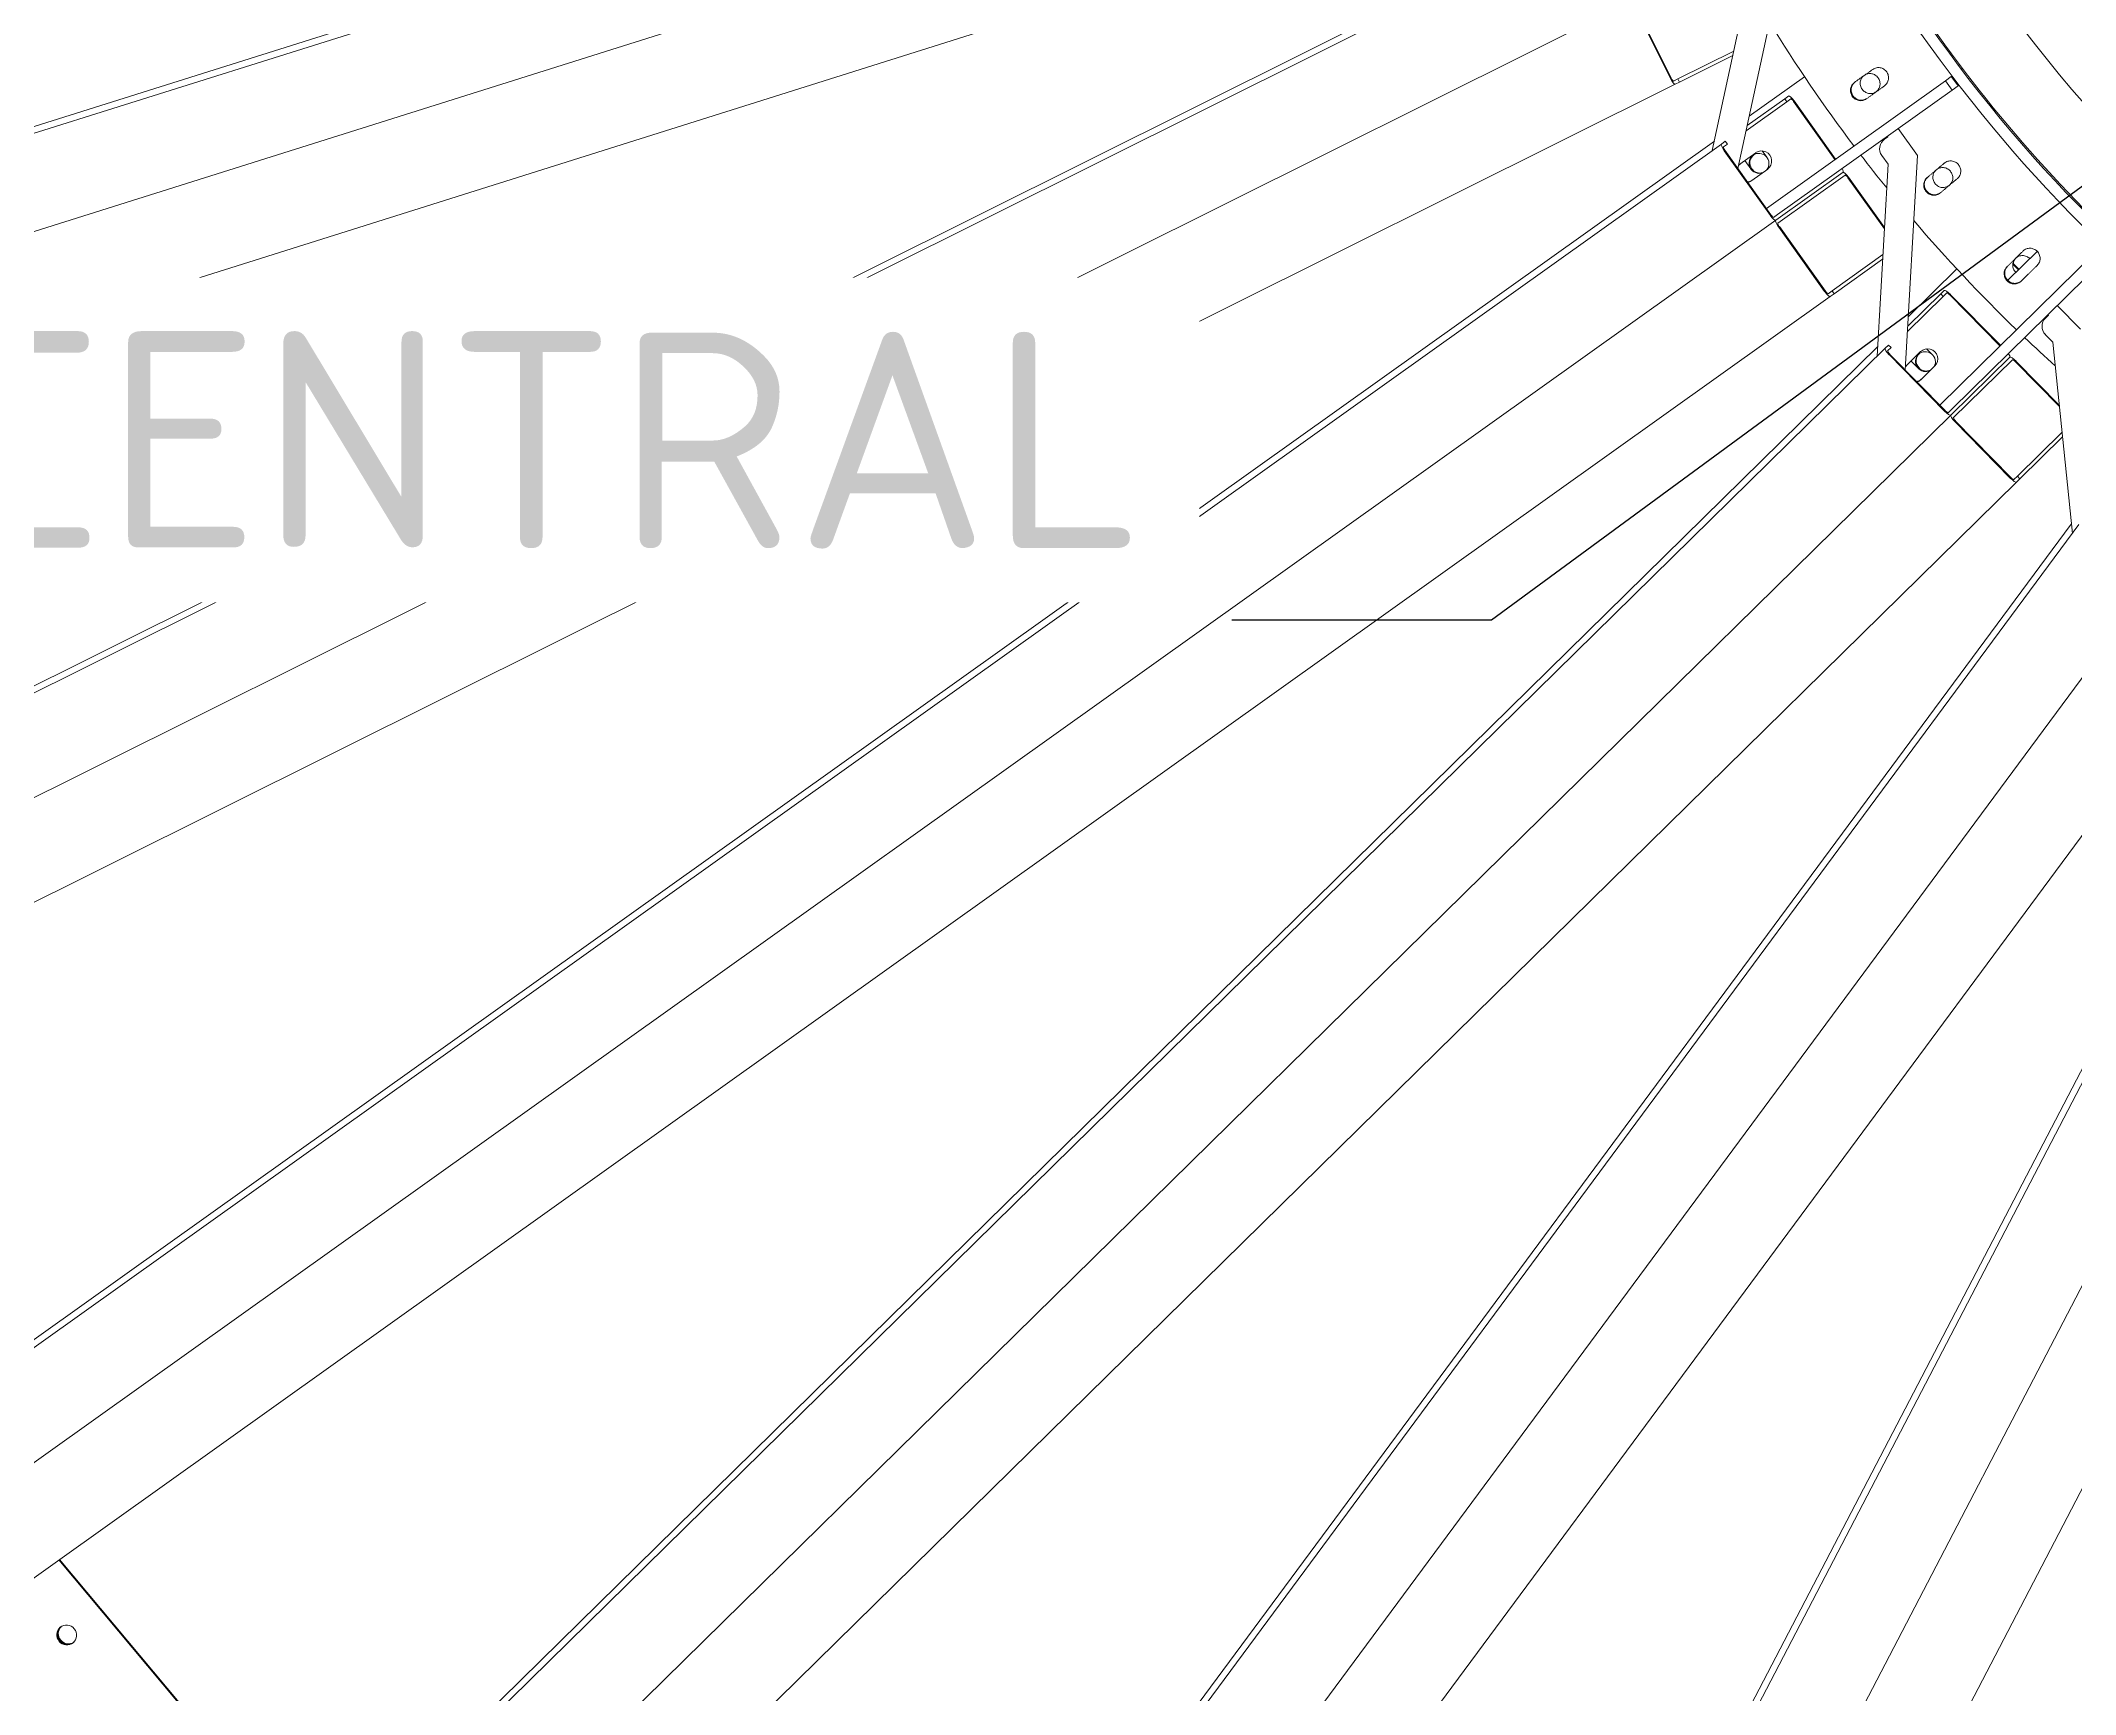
# Model space of a CAD drawing. Header units: millimetres. Extents: x -272986 to 200319, y -34579 to 49604.
# Drawn here: x 5676 to 7087, y 36722 to 37869 of the extents above; entities that cross this region are included whole.
import ezdxf
from ezdxf import colors
from ezdxf.entities.mleader import LeaderData, LeaderLine
from ezdxf.math import Vec2, Vec3

# ---------------------------------------------------------------- set-up
doc = ezdxf.new("R2010")
doc.units = ezdxf.units.MM
doc.linetypes.add('HIDDEN2', pattern=[4.7625, 3.175, -1.5875])
doc.layers.get('Defpoints').update_dxf_attribs({"color": 9})
for name, color, linetype in [('X 0001 M', 7, 'Continuous'), ('X 1001 M', 8, 'HIDDEN2'), ('X 3001 D', 5, 'Continuous')]:
    doc.layers.add(name, color=color, linetype=linetype)
doc.layers.add('X 5999 H', color=7, linetype='Continuous', true_color=0xffffff)
doc.styles.add('BIT STD. 2.5', font='isocpeur.ttf', dxfattribs={"height": 2.5})
doc.dimstyles.new('BIT STD. 2.5', dxfattribs={"dimtxt": 2.5, "dimasz": 2.5, "dimexe": 1, "dimexo": 0.75, "dimgap": 1, "dimtad": 1, "dimdec": 0, "dimdsep": 46, "dimtxsty": 'BIT STD. 2.5', "dimcen": 0, "dimadec": 0, "dimazin": 0, "dimtfac": 1, "dimtdec": 0, "dimtmove": 0, "dimatfit": 3, "dimfxl": 1, "dimtfill": 1, "dimlwd": -1, "dimlwe": -1, "dimarcsym": 0})

# ---------------------------------------------------------------- blocks, each defined once
blk = doc.blocks.new('A$C89218876')
at = {"layer": 'X 1001 M', "linetype": 'Continuous', "lineweight": 0}
for p, q in [((1041, -515.8), (3134.6, -1798.7)), ((1007.1, -571.2), (3100, -1853.8)), ((1007.1, -571.2), (3100, -1853.8)), ((973.1, -626.6), (3063, -1907.3)), ((973.2, -631.9), (2262, -1421.6)), ((947.5, -672.3), (2814.3, -2266.6)), ((905.3, -721.7), (2771.9, -2315.9)), ((905.3, -721.7), (2771.9, -2315.9)), ((773.7, -861.7), (674.5, -745.6)), ((777.2, -853.5), (680.6, -740.4)), ((710.5, -775.5), (728, -760.5)), ((863.1, -771.2), (2727, -2363)), ((672.1, -786.8), (690.7, -808.6)), ((716.8, -782), (716.4, -782.3)), ((718.7, -784.3), (716.8, -782)), ((735.7, -780.3), (730, -785.2)), ((735.7, -780.3), (868.9, -776.1)), ((779.7, -778.9), (747.1, -806.8)), ((780.6, -778.9), (747.5, -807.2)), ((798.5, -778.4), (826.6, -811.3)), ((801.7, -778.3), (828.5, -809.7)), ((862.4, -776.4), (2011.7, -1758)), ((679.3, -803.9), (683.5, -800.3)), ((683.9, -800.7), (679.7, -804.3)), ((683.9, -800.7), (679.7, -804.3)), ((683.5, -800.3), (683.6, -800.3)), ((683.9, -800.7), (683.9, -800.7)), ((735.3, -816.8), (697.7, -849)), ((698, -849.4), (735.7, -817.2)), ((744, -810.9), (781.3, -854.5)), ((744, -810.9), (781.3, -854.5)), ((745.9, -809.2), (783.2, -852.9)), ((827.3, -815.9), (785.4, -851.7)), ((827.6, -816.4), (785.8, -852.1)), ((826.6, -811.3), (828.5, -809.7)), ((828.8, -813.9), (826.6, -811.3)), ((828.5, -809.7), (830.7, -812.3)), ((830.7, -812.3), (2425.3, -2679.3)), ((542, -829.6), (542.3, -830.1)), ((542.3, -830.1), (542.5, -830.5)), ((549.1, -825.9), (548.7, -825.2)), ((549.2, -826.1), (549.1, -825.9)), ((546.7, -837.3), (547, -837.8)), ((553.8, -833.6), (547, -837.8)), ((547, -837.8), (549.6, -842)), ((549.6, -842), (556.4, -837.8)), ((629.3, -972.1), (549.6, -842)), ((553.8, -833.6), (553.4, -832.9)), ((556.4, -837.8), (553.8, -833.6)), ((634.1, -964.6), (556.4, -837.8)), ((680.4, -843.3), (711, -879.1)), ((694.6, -853.1), (696.8, -855.6)), ((698.7, -854), (696.5, -851.4)), ((696.8, -855.6), (698.7, -854)), ((696.8, -855.6), (717.5, -879.9)), ((698.7, -854), (721.2, -880.4)), ((736, -893.9), (777.8, -858.1)), ((736.4, -894.3), (778.2, -858.6)), ((777.2, -853.5), (779.4, -856.1)), ((781.3, -854.5), (2375.5, -2721)), ((781.3, -854.5), (2375.5, -2721)), ((580.5, -877.1), (600.1, -865.1)), ((747.9, -883.8), (600.1, -865.1)), ((734.2, -868), (738.3, -864.5)), ((744.6, -882.6), (735.8, -872.3)), ((747.2, -874.8), (741.9, -879.4)), ((746.4, -863.2), (755.3, -873.5)), ((747, -874.3), (747.3, -874)), ((747.4, -874.6), (747.4, -874.6)), ((585.6, -884.5), (585.2, -884.8)), ((587.2, -887.1), (585.6, -884.5)), ((604.6, -885.8), (598.2, -889.7)), ((604.6, -885.8), (736.8, -902.5)), ((648.2, -891.3), (611.7, -913.7)), ((649.1, -891.4), (612, -914.2)), ((666.9, -893.7), (689.5, -930.6)), ((670, -894.1), (691.6, -929.3)), ((731.6, -892.5), (729.7, -894.1)), ((729.7, -894.1), (731.8, -896.7)), ((730.3, -901.7), (1711.9, -2051)), ((733.8, -895.1), (731.6, -892.5)), ((731.8, -896.7), (2323.7, -2760.5)), ((610.1, -916), (640.1, -964.9)), ((598.5, -921.8), (556.3, -947.7)), ((556.6, -948.1), (598.8, -922.3)), ((608, -917.3), (638, -966.2)), ((608, -917.3), (638, -966.2)), ((689.5, -930.6), (691.6, -929.3)), ((691.3, -933.5), (689.5, -930.6)), ((691.6, -929.3), (693.4, -932.2)), ((540.1, -939.3), (564.7, -979.5)), ((689.4, -935.3), (642.5, -964)), ((689.7, -935.8), (642.8, -964.5)), ((693.4, -932.2), (1976.1, -3025.4)), ((600.4, -989.9), (457.4, -948.3)), ((552.6, -951.2), (554.4, -954.1)), ((554.4, -954.1), (556.5, -952.8)), ((554.4, -954.1), (571, -981.3)), ((556.5, -952.8), (554.7, -949.9)), ((556.5, -952.8), (574.6, -982.4)), ((458.6, -969.5), (586.6, -1006.7)), ((587.1, -998), (634, -969.3)), ((587.4, -998.5), (634.3, -969.7)), ((589.3, -972.2), (594, -969.3)), ((602.2, -969.3), (609.3, -980.9)), ((634.1, -964.6), (635.9, -967.5)), ((638, -966.2), (1920.6, -3059.1)), ((638, -966.2), (1920.6, -3059.1)), ((518.9, -987), (535.4, -1027)), ((597.4, -988.3), (590.3, -976.6)), ((601.1, -980.9), (595.2, -984.6)), ((601, -980.4), (601.3, -980.1)), ((601.4, -980.8), (601.4, -980.8)), ((521.9, -987.9), (537.8, -1026.1)), ((582.9, -996), (580.8, -997.3)), ((580.8, -997.3), (582.6, -1000.1)), ((582.6, -1000.1), (1863.3, -3090.1)), ((584.7, -998.8), (582.9, -996)), ((580.2, -1004.8), (1370, -2293.6)), ((535.4, -1027), (537.8, -1026.1)), ((536.7, -1030.2), (535.4, -1027)), ((537.8, -1026.1), (539, -1029.2)), ((539, -1029.2), (1478.7, -3297.7)), ((534.6, -1031.6), (483.8, -1052.7)), ((534.9, -1032.2), (484, -1053.2)), ((479, -1054.1), (1418.4, -3321.9)), ((479, -1054.1), (1418.4, -3321.9)), ((415.9, -1083.2), (994.3, -2479.7)), ((418.9, -1079), (1356.9, -3343.4)), ((371.4, -1100.9), (944.5, -3487.9)), ((308.2, -1116), (881.2, -3502.9)), ((308.2, -1116), (881.2, -3502.9)), ((241.3, -1135), (594.2, -2604.7)), ((245, -1131.2), (817.2, -3514.6)), ((1481.5, -2218.3), (1704.2, -2056.5)), ((1691.9, -2066.1), (1481.8, -2218.7))]:
    blk.add_line(p, q, dxfattribs=at)
for centre, radius, start, end in [((0, 0), 991, 300.1445, 329.2195), ((0, 0), 941, 300.1522, 326.1058), ((0, 0), 992, 274.5, 316.9928), ((0, 0), 1000, 274.5, 316.9928), ((724.8, -779.1), 8, 220.5, 310.5), ((0, 0), 1083.5, 312.4374, 313.9693), ((0, 0), 1083.5, 306.5215, 312.0142), ((594, -882.9), 8, 211.5, 301.5), ((0, 0), 1083.5, 303.4376, 304.9694), ((0, 0), 1083.5, 297.5215, 303.0143)]:
    blk.add_arc(centre, radius, start, end, dxfattribs=at)
for centre, major_axis, ratio, start_param, end_param in [((740.2, -814.1), (3.8, 3.25), 0.224951, 0, 1.047198), ((747.8, -807.6), (-1.9, -1.62), 0.224951, -1.570796, 0), ((826.9, -815.5), (1.9, 1.62), 0.224951, -1.570796, 0), ((698.4, -849.8), (-3.8, -3.25), 0.224951, -1.570796, 0), ((777.5, -857.7), (3.8, 3.25), 0.224951, -1.570796, 0), ((785.1, -851.2), (-1.9, -1.62), 0.224951, 0, 1.570796), ((742.6, -869), (-5.66, -4.11), 0.97437, 0.041238, 1.645827), ((742.6, -869), (5.66, 4.11), 0.97437, -1.492733, -0.23467), ((749.6, -877.7), (5.32, 4.55), 0.97437, -0.540658, 0), ((749.6, -877.7), (-5.32, -4.55), 0.97437, 0, 0.288703), ((735.7, -893.4), (-3.8, -3.25), 0.224951, 0, 1.570796), ((603.8, -919.9), (4.26, 2.61), 0.224951, 0, 1.047198), ((612.3, -914.7), (-2.13, -1.31), 0.224951, -1.570796, 0), ((689.1, -934.8), (2.13, 1.31), 0.224951, -1.570796, 0), ((556.9, -948.6), (-4.26, -2.61), 0.224951, -1.570796, 0), ((597.6, -974.5), (6.24, 3.18), 0.97437, -1.492733, -0.23467), ((633.7, -968.8), (4.26, 2.61), 0.224951, -1.570796, 0), ((642.3, -963.6), (-2.13, -1.31), 0.224951, 0, 1.570796), ((597.6, -974.5), (-6.24, -3.18), 0.97437, 0.041238, 1.645827), ((603.1, -984.1), (-5.97, -3.66), 0.97437, 0, 0.288703), ((603.1, -984.1), (5.97, 3.66), 0.97437, -0.540658, 0), ((586.8, -997.5), (-4.26, -2.61), 0.224951, 0, 1.570796), ((534.4, -1031.1), (2.31, 0.96), 0.224951, -1.570796, 0), ((1533.4, -2215.8), (-5.66, -4.11), 0.97437, 0.090823, 3.05077), ((1533.8, -2216.4), (-5.66, -4.11), 0.97437, 0.041238, 3.100355)]:
    blk.add_ellipse(centre, major_axis=major_axis, ratio=ratio, start_param=start_param, end_param=end_param, dxfattribs=at)
at = {"layer": 'X 1001 M', "linetype": 'Continuous', "lineweight": 0, "extrusion": (0, 0, -1)}
for centre, major_axis, ratio, start_param, end_param in [((747.8, -807.6), (-3.8, -3.25), 0.224951, 0, 1.570796), ((826.9, -815.5), (3.8, 3.25), 0.224951, 0, 1.570796), ((698.4, -849.8), (-1.9, -1.62), 0.224951, 0, 1.570796), ((741.1, -867.7), (-5.32, -4.55), 0.97437, 0, 3.141593), ((777.5, -857.7), (1.9, 1.62), 0.224951, 0, 1.570796), ((785.1, -851.2), (-3.8, -3.25), 0.224951, -1.570796, 0), ((743, -869.4), (5.66, 4.11), 0.97437, 0.213375, 5.916741), ((750, -878.1), (5.32, 4.55), 0.97437, 0, 0.446983), ((750, -878.1), (-5.32, -4.55), 0.97437, -0.173337, 0), ((735.7, -893.4), (-1.9, -1.62), 0.224951, -1.570796, 0), ((612.3, -914.7), (-4.26, -2.61), 0.224951, 0, 1.570796), ((689.1, -934.8), (4.26, 2.61), 0.224951, 0, 1.570796), ((556.9, -948.6), (-2.13, -1.31), 0.224951, 0, 1.570796), ((596.2, -973), (-5.97, -3.66), 0.97437, 0, 3.141593), ((597.8, -975), (6.24, 3.18), 0.97437, 0.213375, 5.916741), ((633.7, -968.8), (2.13, 1.31), 0.224951, 0, 1.570796), ((642.3, -963.6), (-4.26, -2.61), 0.224951, -1.570796, 0), ((603.4, -984.6), (5.97, 3.66), 0.97437, 0, 0.446983), ((586.8, -997.5), (-2.13, -1.31), 0.224951, -1.570796, 0), ((603.4, -984.6), (-5.97, -3.66), 0.97437, -0.173337, 0), ((534.4, -1031.1), (4.62, 1.91), 0.224951, 0, 1.570796), ((1534.1, -2216.9), (-5.66, -4.11), 0.97437, -3.141592653589821, 3.141592653589766), ((1533.7, -2216.3), (5.66, 4.11), 0.97437, 0.049492, 3.092101)]:
    blk.add_ellipse(centre, major_axis=major_axis, ratio=ratio, start_param=start_param, end_param=end_param, dxfattribs=at)
at = {"layer": 'X 1001 M', "linetype": 'Continuous', "lineweight": 0}
for points, knots in [([(681.8, -787.5), (681.8, -787.5), (681.8, -787.5), (681.8, -787.5), (681.2, -786.8), (680.5, -786.2), (678.9, -785.4), (678, -785.2), (676.2, -785.1), (675.3, -785.2), (673.5, -785.8), (672.7, -786.3), (671.4, -787.4), (670.8, -788.1), (669.9, -789.8), (669.7, -790.7), (669.5, -792.4), (669.6, -793.3), (670.1, -795.1), (670.6, -795.9), (671.1, -796.6), (671.2, -796.6), (671.2, -796.6)], [4.214319, 4.214319, 4.214319, 4.214319, 4.218897, 4.218897, 4.218897, 4.481428, 4.481428, 4.743958, 4.743958, 5.006489, 5.006489, 5.269019, 5.269019, 5.53155, 5.53155, 5.79408, 5.79408, 6.056611, 6.056611, 6.319142, 6.319142, 6.32372, 6.32372, 6.32372, 6.32372]), ([(685.6, -802.7), (685.6, -802.7), (685.6, -802.7), (684.9, -803.3), (684.1, -803.8), (682.3, -804.4), (681.4, -804.5), (679.7, -804.3), (678.7, -804.1), (677.1, -803.3), (676.4, -802.7), (675.3, -801.4), (674.8, -800.6), (674.3, -798.8), (674.2, -797.9), (674.4, -796.2), (674.6, -795.3), (675.5, -793.6), (676.1, -792.9), (676.8, -792.3), (676.8, -792.3), (676.8, -792.3)], [1.055702, 1.055702, 1.055702, 1.055702, 1.059292, 1.059292, 1.324115, 1.324115, 1.588938, 1.588938, 1.853761, 1.853761, 2.118584, 2.118584, 2.381123, 2.381123, 2.643662, 2.643662, 2.906201, 2.906201, 3.16874, 3.16874, 3.172096, 3.172096, 3.172096, 3.172096]), ([(675.7, -801.9), (676.2, -802.4), (676.8, -802.9), (678.1, -803.6), (678.8, -803.8), (679.4, -803.9)], [2.1334633, 2.1334633, 2.1334633, 2.1334633, 2.3651316, 2.3651316, 2.5536074, 2.5536074, 2.5536074, 2.5536074]), ([(691.6, -798.9), (692.1, -799.6), (692.6, -800.4), (693.1, -802.1), (693.2, -803), (693.1, -804.8), (692.8, -805.7), (691.9, -807.3), (691.3, -808.1), (690, -809.2), (689.2, -809.7), (687.4, -810.3), (686.5, -810.4), (684.7, -810.3), (683.8, -810), (682.2, -809.2), (681.5, -808.6), (680.9, -808)], [0.004513, 0.004513, 0.004513, 0.004513, 0.264815, 0.264815, 0.52963, 0.52963, 0.794446, 0.794446, 1.059261, 1.059261, 1.324076, 1.324076, 1.588891, 1.588891, 1.853706, 1.853706, 2.114008, 2.114008, 2.114008, 2.114008]), ([(681.3, -808.4), (681.8, -809.1), (682.6, -809.6), (684.2, -810.5), (685.1, -810.7), (686.8, -810.8), (687.8, -810.7), (689.5, -810.1), (690.4, -809.6), (691.7, -808.5), (692.3, -807.8), (693.2, -806.1), (693.4, -805.2), (693.6, -803.4), (693.5, -802.5), (692.9, -800.8), (692.5, -800), (691.9, -799.3)], [2.104891, 2.104891, 2.104891, 2.104891, 2.365195, 2.365195, 2.630009, 2.630009, 2.894824, 2.894824, 3.159639, 3.159639, 3.424453, 3.424453, 3.689268, 3.689268, 3.954082, 3.954082, 4.214386, 4.214386, 4.214386, 4.214386]), ([(617.9, -838.6), (617.9, -838.5), (617.9, -838.5), (617.9, -838.5), (617.4, -837.8), (616.7, -837.2), (615.1, -836.3), (614.3, -836), (612.5, -835.7), (611.6, -835.8), (609.8, -836.2), (609, -836.6), (607.5, -837.7), (606.9, -838.3), (605.9, -839.9), (605.6, -840.8), (605.3, -842.5), (605.3, -843.4), (605.7, -845.2), (606.1, -846.1), (606.6, -846.8), (606.6, -846.8), (606.6, -846.8)], [4.214319, 4.214319, 4.214319, 4.214319, 4.218897, 4.218897, 4.218897, 4.481428, 4.481428, 4.743958, 4.743958, 5.006489, 5.006489, 5.269019, 5.269019, 5.53155, 5.53155, 5.79408, 5.79408, 6.056611, 6.056611, 6.319142, 6.319142, 6.32372, 6.32372, 6.32372, 6.32372]), ([(610.4, -852), (610.1, -851.5), (609.8, -850.8), (609.5, -849.3), (609.5, -848.4), (609.8, -846.7), (610.1, -845.8), (611.1, -844.2), (611.8, -843.5), (613.2, -842.5), (614, -842.1), (615.8, -841.6), (616.8, -841.6), (618.5, -841.8), (619.4, -842.1), (620.9, -843.1), (621.6, -843.7), (622.1, -844.4)], [2.188274, 2.188274, 2.188274, 2.188274, 2.381123, 2.381123, 2.643662, 2.643662, 2.906201, 2.906201, 3.16874, 3.16874, 3.43128, 3.43128, 3.693819, 3.693819, 3.956358, 3.956358, 4.218897, 4.218897, 4.218897, 4.218897]), ([(622.1, -844.4), (622.6, -845.1), (623, -845.9), (623.4, -847.7), (623.5, -848.6), (623.2, -850.4), (622.8, -851.3), (621.9, -852.8), (621.2, -853.5), (619.8, -854.6), (618.9, -855), (617.1, -855.4), (616.1, -855.5), (614.4, -855.2), (613.5, -854.9), (612.2, -854.1), (611.7, -853.7), (611.3, -853.2)], [0, 0, 0, 0, 0.264823, 0.264823, 0.529646, 0.529646, 0.794469, 0.794469, 1.059292, 1.059292, 1.324115, 1.324115, 1.588938, 1.588938, 1.853761, 1.853761, 2.040055, 2.040055, 2.040055, 2.040055]), ([(626.7, -850.7), (627.2, -851.4), (627.6, -852.2), (628.1, -854), (628.1, -854.9), (627.8, -856.7), (627.5, -857.5), (626.5, -859.1), (625.8, -859.8), (624.4, -860.9), (623.5, -861.3), (621.7, -861.7), (620.8, -861.8), (619, -861.5), (618.1, -861.2), (616.6, -860.3), (615.9, -859.6), (615.4, -858.9)], [0.004513, 0.004513, 0.004513, 0.004513, 0.264815, 0.264815, 0.52963, 0.52963, 0.794446, 0.794446, 1.059261, 1.059261, 1.324076, 1.324076, 1.588891, 1.588891, 1.853706, 1.853706, 2.114008, 2.114008, 2.114008, 2.114008]), ([(615.8, -859.4), (616.3, -860.1), (616.9, -860.7), (618.5, -861.6), (619.4, -862), (621.1, -862.2), (622, -862.2), (623.8, -861.7), (624.7, -861.3), (626.1, -860.3), (626.8, -859.6), (627.8, -858), (628.1, -857.1), (628.4, -855.4), (628.4, -854.4), (628, -852.7), (627.6, -851.8), (627.1, -851.2)], [2.104891, 2.104891, 2.104891, 2.104891, 2.365195, 2.365195, 2.630009, 2.630009, 2.894824, 2.894824, 3.159639, 3.159639, 3.424453, 3.424453, 3.689268, 3.689268, 3.954082, 3.954082, 4.214386, 4.214386, 4.214386, 4.214386]), ([(550.2, -884.4), (550.2, -884.4), (550.2, -884.4), (550.2, -884.4), (549.7, -883.7), (549.1, -883), (547.6, -882), (546.8, -881.6), (545.1, -881.2), (544.1, -881.2), (542.3, -881.5), (541.4, -881.8), (539.9, -882.7), (539.2, -883.4), (538.1, -884.9), (537.7, -885.7), (537.3, -887.4), (537.2, -888.3), (537.5, -890.1), (537.8, -891), (538.3, -891.7), (538.3, -891.7), (538.3, -891.8)], [4.214319, 4.214319, 4.214319, 4.214319, 4.218897, 4.218897, 4.218897, 4.481428, 4.481428, 4.743958, 4.743958, 5.006489, 5.006489, 5.269019, 5.269019, 5.53155, 5.53155, 5.79408, 5.79408, 6.056611, 6.056611, 6.319142, 6.319142, 6.32372, 6.32372, 6.32372, 6.32372]), ([(541.5, -897), (541.3, -896.5), (541.2, -896), (540.9, -894.5), (541, -893.6), (541.4, -891.9), (541.8, -891.1), (542.9, -889.6), (543.6, -889), (545.1, -888), (546, -887.7), (547.8, -887.4), (548.8, -887.4), (550.5, -887.8), (551.3, -888.2), (552.8, -889.2), (553.4, -889.9), (553.9, -890.6)], [2.220948, 2.220948, 2.220948, 2.220948, 2.381123, 2.381123, 2.643662, 2.643662, 2.906201, 2.906201, 3.16874, 3.16874, 3.43128, 3.43128, 3.693819, 3.693819, 3.956358, 3.956358, 4.218897, 4.218897, 4.218897, 4.218897]), ([(553.9, -890.6), (554.4, -891.3), (554.7, -892.2), (555, -894), (554.9, -895), (554.5, -896.7), (554.1, -897.5), (553, -899), (552.3, -899.7), (550.8, -900.6), (549.9, -900.9), (548, -901.2), (547.1, -901.2), (545.4, -900.8), (544.5, -900.4), (543.3, -899.6), (543, -899.2), (542.6, -898.8)], [0, 0, 0, 0, 0.264823, 0.264823, 0.529646, 0.529646, 0.794469, 0.794469, 1.059292, 1.059292, 1.324115, 1.324115, 1.588938, 1.588938, 1.853761, 1.853761, 2.007451, 2.007451, 2.007451, 2.007451]), ([(558.1, -897.3), (558.5, -898), (558.8, -898.8), (559.1, -900.6), (559.1, -901.6), (558.6, -903.3), (558.2, -904.1), (557.1, -905.6), (556.4, -906.3), (554.9, -907.2), (554, -907.5), (552.2, -907.8), (551.2, -907.8), (549.5, -907.4), (548.7, -907), (547.2, -906), (546.6, -905.3), (546.1, -904.6)], [0.004513, 0.004513, 0.004513, 0.004513, 0.264815, 0.264815, 0.52963, 0.52963, 0.794446, 0.794446, 1.059261, 1.059261, 1.324076, 1.324076, 1.588891, 1.588891, 1.853706, 1.853706, 2.114008, 2.114008, 2.114008, 2.114008]), ([(546.4, -905.1), (546.9, -905.8), (547.5, -906.5), (549, -907.5), (549.8, -907.9), (551.5, -908.3), (552.5, -908.3), (554.3, -908), (555.2, -907.7), (556.7, -906.8), (557.4, -906.1), (558.5, -904.6), (558.9, -903.7), (559.4, -902.1), (559.4, -901.1), (559.1, -899.3), (558.8, -898.5), (558.4, -897.7)], [2.104891, 2.104891, 2.104891, 2.104891, 2.365195, 2.365195, 2.630009, 2.630009, 2.894824, 2.894824, 3.159639, 3.159639, 3.424453, 3.424453, 3.689268, 3.689268, 3.954082, 3.954082, 4.214386, 4.214386, 4.214386, 4.214386])]:
    blk.add_open_spline(points, degree=3, knots=knots, dxfattribs=at)
for points, weights in [([(691.9, -799.3), (686.8, -793.4), (681.8, -787.5)], [1.00148063204, 1.00188340963, 1.00223105239]), ([(671.2, -796.6), (676.2, -802.5), (681.3, -808.4)], [1.00223105582, 1.00188341252, 1.00148063431]), ([(627.1, -851.2), (622.5, -844.8), (617.9, -838.6)], [1.00148063401, 1.00188341214, 1.00223105537]), ([(606.6, -846.8), (611.1, -853), (615.8, -859.4)], [1.00223105484, 1.00188341169, 1.00148063366]), ([(558.4, -897.7), (554.3, -891), (550.2, -884.4)], [1.00148063289, 1.00188341072, 1.00223105368]), ([(538.3, -891.8), (542.3, -898.4), (546.4, -905.1)], [1.00223105401, 1.00188341099, 1.00148063311])]:
    blk.add_rational_spline(points, weights, degree=2, dxfattribs=at)
blk = doc.blocks.new('*D206')
at = {"layer": 'Defpoints', "color": 0, "transparency": 16777216}
for p in [(7798.5, 48049.6), (5189.7, 31280.6), (5072.8, 30959.3), (6722, 29238.1), (7798.5, 29039.7)]:
    blk.add_point(p, dxfattribs=at)
at = {"layer": 'X 3001 D', "color": 0, "transparency": 16777216}
blk.add_line((5057.4, 30917), (4606.5, 29678.2), dxfattribs=at)
blk.add_arc((7798.5, 38448.1), 9272.8, 250.92685, 269.07315, dxfattribs=at)
for points in [[(4760, 29660.8), (4776.7, 29708), (4627, 29734.6)], [(7648.7, 29201.6), (7648.3, 29151.6), (7798.5, 29175.4)]]:
    blk.add_solid(points, dxfattribs=at)
at = {"layer": 'X 3001 D', "color": 0, "transparency": 16777216, "insert": (5284.7, 29663), "char_height": 150, "attachment_point": 5, "rotation": 344.0321, "style": 'BIT STD. 2.5', "bg_fill": 3, "box_fill_scale": 1.1, "bg_fill_color": 256, "bg_fill_true_color": 13158600, "bg_fill_transparency": 0}
blk.add_mtext('20° - {\\C7;N05}', dxfattribs=at)
blk = doc.blocks.new('*D207')
at = {"layer": 'Defpoints', "color": 0, "transparency": 16777216}
for p in [(-1697.7, 38448.1), (18712.7, 38448.1), (-1494.5, 37361.9), (629.8, 35838.9), (308.4, 35722)]:
    blk.add_point(p, dxfattribs=at)
at = {"layer": 'X 3001 D', "color": 0, "transparency": 16777216}
blk.add_line((266.1, 35706.6), (-1049.9, 35227.6), dxfattribs=at)
blk.add_arc((7798.5, 38448.1), 9356.3, 180.91857, 199.08143, dxfattribs=at)
for points in [[(-1581.6, 38297.9), (-1531.6, 38298.4), (-1557.8, 38448.1)], [(-1020.2, 35397.8), (-1067.3, 35381.1), (-993.6, 35248.1)]]:
    blk.add_solid(points, dxfattribs=at)
at = {"layer": 'X 3001 D', "color": 0, "transparency": 16777216, "insert": (-1094.6, 36009.9), "char_height": 150, "attachment_point": 5, "rotation": 285.3323, "style": 'BIT STD. 2.5', "bg_fill": 3, "box_fill_scale": 1.1, "bg_fill_color": 256, "bg_fill_true_color": 13158600, "bg_fill_transparency": 0}
blk.add_mtext('20° - {\\C7;N01}', dxfattribs=at)
blk = doc.blocks.new('*D210')
at = {"layer": 'Defpoints', "color": 0, "transparency": 16777216}
for p in [(7798.5, 48049.6), (6198.7, 47520.9), (3813.7, 45349.9), (3909.2, 45184.5), (7798.5, 29039.7)]:
    blk.add_point(p, dxfattribs=at)
at = {"layer": 'X 3001 D', "color": 0, "transparency": 16777216}
blk.add_line((3791.2, 45388.9), (3162.1, 46478.6), dxfattribs=at)
blk.add_arc((7798.5, 38448.1), 9212.7, 90.93289, 119.06711, dxfattribs=at)
for points in [[(7648.3, 47684.7), (7648.7, 47634.7), (7798.5, 47660.9)], [(3335, 46478.8), (3310.3, 46522.3), (3192.1, 46426.6)]]:
    blk.add_solid(points, dxfattribs=at)
at = {"layer": 'X 3001 D', "color": 0, "transparency": 16777216, "insert": (3709.3, 46854.1), "char_height": 150, "attachment_point": 5, "rotation": 25.9416, "style": 'BIT STD. 2.5', "bg_fill": 3, "box_fill_scale": 1.1, "bg_fill_color": 256, "bg_fill_true_color": 13158600, "bg_fill_transparency": 0}
blk.add_mtext('{\\C7;N06} - 30°', dxfattribs=at)
blk = doc.blocks.new('*D435')
at = {"layer": 'Defpoints', "color": 0, "transparency": 16777216}
for p in [(-1697.7, 38448.1), (18712.7, 38448.1), (18508.5, 38139.2), (14424.3, 37876.5), (15619.8, 37771.9)]:
    blk.add_point(p, dxfattribs=at)
at = {"layer": 'X 3001 D', "color": 0, "transparency": 16777216}
for p, q in [((15664.6, 37768), (18532.3, 37517.1)), ((18458.4, 37373), (18356.7, 36373.1))]:
    blk.add_line(p, q, dxfattribs=at)
for start, end in [(355.80906, 359.19094), (354.19094, 355)]:
    blk.add_arc((7890.2, 38448.1), 10622.8, start, end, dxfattribs=at)
for points in [[(18486.9, 38298.3), (18536.9, 38298), (18513, 38448.1)], [(18509.5, 37669.8), (18459.7, 37673.8), (18472.6, 37522.3)]]:
    blk.add_solid(points, dxfattribs=at)
at = {"layer": 'X 3001 D', "color": 0, "transparency": 16777216, "insert": (18273.2, 36886.7), "char_height": 150, "attachment_point": 5, "rotation": 84.1909, "style": 'BIT STD. 2.5', "bg_fill": 3, "box_fill_scale": 1.1, "bg_fill_color": 256, "bg_fill_true_color": 13158600, "bg_fill_transparency": 0}
blk.add_mtext('5° - {\\C7;MH01}', dxfattribs=at)
blk = doc.blocks.new('*D437')
at = {"layer": 'Defpoints', "color": 0, "transparency": 16777216}
for p in [(-1697.7, 38448.1), (18712.7, 38448.1), (14088.5, 34043.9, 0), (18614.9, 33782.4), (15367.4, 33148.4, 0)]:
    blk.add_point(p, dxfattribs=at)
at = {"layer": 'X 3001 D', "color": 0, "transparency": 16777216}
for p, q in [((18757.7, 38448.1), (19638.3, 38448.1)), ((15404.2, 33122.6), (17497.1, 31657.1))]:
    blk.add_line(p, q, dxfattribs=at)
blk.add_arc((7798.5, 38448.1), 11779.8, 325.72959, 359.27041, dxfattribs=at)
for points in [[(19552.3, 38298.3), (19602.3, 38298), (19578.3, 38448.1)], [(17553.8, 31800.7), (17512.6, 31829.2), (17447.9, 31691.5)]]:
    blk.add_solid(points, dxfattribs=at)
at = {"layer": 'X 3001 D', "color": 0, "transparency": 16777216, "insert": (18904.3, 34946.5), "char_height": 150, "attachment_point": 5, "rotation": 72.5, "style": 'BIT STD. 2.5', "bg_fill": 3, "box_fill_scale": 1.1, "bg_fill_color": 256, "bg_fill_true_color": 13158600, "bg_fill_transparency": 0}
blk.add_mtext('35°', dxfattribs=at)
blk = doc.blocks.new('*D469')
at = {"layer": 'Defpoints', "color": 0, "transparency": 16777216}
for p in [(7798.5, 48049.6), (7598.5, 47039.9), (7237.1, 46477), (7271.9, 45978.3), (7798.5, 29039.7)]:
    blk.add_point(p, dxfattribs=at)
at = {"layer": 'X 3001 D', "color": 0, "transparency": 16777216}
blk.add_line((7233.9, 46521.9), (7194.8, 47081.1), dxfattribs=at)
for start, end in [(90, 94), (87.99991, 88.99995), (95.00005, 96.00009)]:
    blk.add_arc((7798.5, 38448.1), 8594.1, start, end, dxfattribs=at)
for points in [[(7948.3, 47015.9), (7948.7, 47065.9), (7798.5, 47042.2)], [(7047.5, 47034.4), (7051.4, 46984.6), (7199, 47021.3)]]:
    blk.add_solid(points, dxfattribs=at)
at = {"layer": 'X 3001 D', "color": 0, "transparency": 16777216, "insert": (7493.9, 47171.9), "char_height": 150, "attachment_point": 5, "rotation": 2, "style": 'BIT STD. 2.5', "bg_fill": 3, "box_fill_scale": 1.1, "bg_fill_color": 256, "bg_fill_true_color": 13158600, "bg_fill_transparency": 0}
blk.add_mtext('4.00°', dxfattribs=at)

msp = doc.modelspace()

# ---------------------------------------------------------------- hatches: boundary and pattern name
at = {"layer": 'X 5999 H'}
h = msp.add_hatch(dxfattribs=at)
h.set_pattern_fill('ANSI31', color=9)
h.set_pattern_definition([(45, (25000, 0), (-2.24506403, 2.24506403), [])])
edge = h.paths.add_edge_path()
edge.add_arc((7798.4957, 38448.1402), 7825.6047, 2.59310195, 94.99996544, ccw=False)
edge.add_line((15616.0872, 38802.1919), (15658.4432, 38804.11))
edge.add_arc((7798.4957, 38448.1402), 7825.6047, 274.95448705, 357.39914168)
edge.add_line((15616.0392, 38093.0303), (15658.3937, 38091.1063))
edge.add_arc((7798.4974, 38448.1368), 7868.0011, 274.95447724, 357.39916567, ccw=False)
edge.add_arc((7798.4953, 38448.14), 7868.0046, 2.59310269, 274.95162181)
edge.add_arc((7798.4957, 38448.1402), 7825.6047, 2.59952649, 274.95161898)

# ---------------------------------------------------------------- linework, layer by layer
msp.add_circle((7798.5, 38448.1453), 7798.5)
at = {"layer": 'X 0001 M', "linetype": 'Continuous'}
for centre, radius, start, end in [((7798.4953, 38448.14), 7868.0046, 2.59310269, 274.95162181), ((7798.4957, 38448.1402), 7825.6047, 2.59952649, 274.95161898)]:
    msp.add_arc(centre, radius, start, end, dxfattribs=at)

# ---------------------------------------------------------------- block references
at = {"layer": 'X 1001 M', "rotation": 273.9910714243701}
msp.add_blockref('A$C89218876', (7798.5, 38448.1453), dxfattribs=at)

# ---------------------------------------------------------------- next in the draw order: dimensions: what is measured, and where the dimension line sits
at = {"layer": 'X 3001 D'}
dim = msp.add_angular_dim_2l(base=(6721.9943, 29238.0508), line1=((5189.7414, 31280.6399), (5072.7705, 30959.265)), line2=((7798.5, 48049.6266), (7798.5, 29039.7)), text='<> - {\\C7;N05}', dimstyle='BIT STD. 2.5', override={"dimscale": 0, "dimjust": 2}, dxfattribs=at)
dim.commit()
dim.dimension.update_dxf_attribs({"geometry": '*D206', "text_midpoint": (5284.7245, 29662.9777)})

# ---------------------------------------------------------------- next in the draw order: dimensions: what is measured, and where the dimension line sits
dim = msp.add_angular_dim_2l(base=(-1494.5482, 37361.9438), line1=((629.7757, 35838.9431), (308.4008, 35721.9722)), line2=((18712.7368, 38448.1453), (-1697.6528, 38448.1453)), text='<> - {\\C7;N01}', dimstyle='BIT STD. 2.5', override={"dimscale": 0}, dxfattribs=at)
dim.commit()
dim.dimension.update_dxf_attribs({"geometry": '*D207', "text_midpoint": (-1224.8062, 35974.176), "dimtype": 162})

# ---------------------------------------------------------------- next in the draw order: dimensions: what is measured, and where the dimension line sits
dim = msp.add_angular_dim_2l(base=(6198.7229, 47520.9319), line1=((3909.25, 45184.5239), (3813.75, 45349.9348)), line2=((7798.5, 48049.6266), (7798.5, 29039.7)), text='{\\C7;N06} - <>', dimstyle='BIT STD. 2.5', override={"dimscale": 0, "dimjust": 1}, dxfattribs=at)
dim.commit()
dim.dimension.update_dxf_attribs({"geometry": '*D210', "text_midpoint": (3709.2597, 46854.071)})

# ---------------------------------------------------------------- next in the draw order: leaders
ml = msp.add_multileader_mtext('Standard', dxfattribs=at)
ml.set_content('REF.{\\C150; \\C7;V01\\C150; }-CENTRAL', color=256, style='BIT STD. 2.5')
ml.set_leader_properties(color=150)
ml.build(insert=Vec2(0, 0))
ml.multileader.update_dxf_attribs({"text_left_attachment_type": 2, "text_right_attachment_type": 2, "dogleg_length": 3, "arrow_head_size": 150, "scale": 60})
ctx = ml.context
ctx.base_point, ctx.scale, ctx.char_height, ctx.arrow_head_size, ctx.landing_gap_size, ctx.plane_origin = Vec3(5496.8436, 37467.1293), 60, 150, 150, 60, Vec3(22271.5982, 4347.356)
ctx.left_attachment, ctx.right_attachment, ctx.text_align_type = 2, 2, 2
notes = []
notes.append((ctx, [(1, (1, 1, 0), (6681.8436, 37467.1293), (-1, 0), 180, [(0, [(7692.9579, 38209.6476)], 0, [])])]))
ctx.mtext.insert, ctx.mtext.width, ctx.mtext.defined_height, ctx.mtext.alignment, ctx.mtext.flow_direction = Vec3(6441.8436, 37667.1293), 860.110621, 662.8845, 3, 5
ctx.mtext.has_bg_fill, ctx.mtext.bg_color, ctx.mtext.bg_scale_factor, ctx.mtext.bg_transparency, ctx.mtext.use_window_bg_color = 1, -1073741824, 1.25, 0, 1
for ctx, leaders in notes:
    for number, flags, end, landing, length, lines in leaders:
        leader = LeaderData()
        leader.index, (leader.has_last_leader_line, leader.has_dogleg_vector, leader.attachment_direction) = number, flags
        leader.last_leader_point, leader.dogleg_vector, leader.dogleg_length = Vec3(end), Vec3(landing), length
        for number, points, colour, breaks in lines:
            line = LeaderLine()
            line.index, line.vertices, line.color, line.breaks = number, Vec3.list(points), colors.encode_raw_color(colour), breaks
            leader.lines.append(line)
        ctx.leaders.append(leader)

# ---------------------------------------------------------------- next in the draw order: dimensions: what is measured, and where the dimension line sits
dim = msp.add_angular_dim_2l(base=(18508.5037, 38139.1854), line1=((15619.7521, 37771.9005), (14424.3185, 37876.4874)), line2=((18712.7368, 38448.1453), (-1697.6528, 38448.1453)), text='<> - {\\C7;MH01}', dimstyle='BIT STD. 2.5', dxfattribs=at)
dim.commit()
dim.dimension.update_dxf_attribs({"geometry": '*D435', "text_midpoint": (18273.2237, 36886.7277)})

# ---------------------------------------------------------------- next in the draw order: dimensions: what is measured, and where the dimension line sits
dim = msp.add_angular_dim_2l(base=(18614.8981, 33782.4066), line1=((14088.4715, 34043.8599, 0), (15367.3765, 33148.3609, 0)), line2=((18712.7368, 38448.1453), (-1697.6528, 38448.1453)), dimstyle='BIT STD. 2.5', dxfattribs=at)
dim.commit()
dim.dimension.update_dxf_attribs({"geometry": '*D437', "text_midpoint": (18904.339, 34946.4877)})

# ---------------------------------------------------------------- next in the draw order: dimensions: what is measured, and where the dimension line sits
at = {"layer": 'X 3001 D', "color": 150}
dim = msp.add_angular_dim_2l(base=(7598.5249, 47039.8891), line1=((7271.9433, 45978.2576), (7237.065, 46477.0396)), line2=((7798.5, 48049.6266), (7798.5, 29039.7)), dimstyle='BIT STD. 2.5', override={"dimadec": 2}, dxfattribs=at)
dim.commit()
dim.dimension.update_dxf_attribs({"geometry": '*D469', "text_midpoint": (7493.8598, 47171.8985)})

doc.saveas('drawing.dxf')
